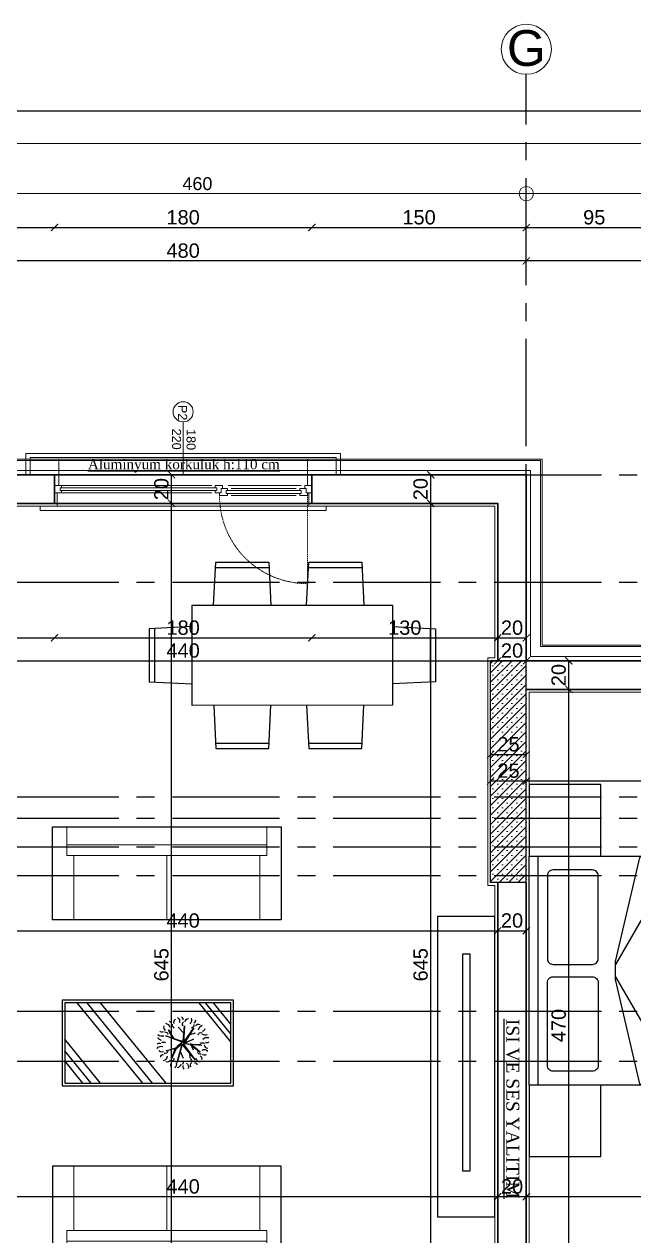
# Model space of a CAD drawing. Header units: millimetres. Extents: x 2778 to 13672, y 1832 to 5175.
# Drawn here: x 9765 to 10191, y 4288 to 5135 of the extents above; entities that cross this region are included whole.
import ezdxf

# ---------------------------------------------------------------- set-up
doc = ezdxf.new("R2010")
doc.units = ezdxf.units.MM
for name, pattern in [('CENTER2', [112.5, 75, -12.5, 12.5, -12.5]), ('DASHDOT2', [12.7, 6.35, -3.175, 0, -3.175]), ('DOTX2', [0.5, 0, -0.5])]:
    doc.linetypes.add(name, pattern=pattern)
for name, color, linetype in [('697D_L00F00_21.65 KOTU_1+1 B$0$4+1$0$7-DCR-FRN', 8, 'Continuous'), ('697D_L00F00_21.65 KOTU_1+1 B$0$4+1$0$A-FURN', 8, 'Continuous'), ('7-DCR-FRN', 8, 'Continuous'), ('İÇÖLÇÜ', 7, 'Continuous'), ('Panel', 7, 'Continuous'), ('Standart', 7, 'Continuous'), ('Yazi', 7, 'Continuous'), ('Ölçülendirme', 7, 'Continuous')]:
    doc.layers.add(name, color=color, linetype=linetype)
for name, color, linetype, lineweight in [('aks', 251, 'DASHDOT2', 35), ('duvar', 232, 'Continuous', 30), ('görünüş', 201, 'Continuous', 18), ('ince', 37, 'Continuous', 0), ('iz', 1, 'DOTX2', 20), ('pencere', 4, 'Continuous', 18), ('sıva dış', 30, 'Continuous', 9), ('sıva iç', 21, 'Continuous', 0), ('yalıtım', 107, 'Continuous', 0), ('yazı', 11, 'Continuous', 20), ('ÖLÇÜ İÇ', 7, 'Continuous', 9)]:
    doc.layers.add(name, color=color, linetype=linetype, lineweight=lineweight)
doc.styles.add('arial_1_18', font='arial.ttf', dxfattribs={"height": 0.2})
doc.styles.get("Standard").update_dxf_attribs({"font": 'arial.ttf'})
doc.styles.add('Times roman', font='times.ttf')
doc.dimstyles.new('zulay iç ölçü', dxfattribs={"dimtxt": 10, "dimasz": 5, "dimexe": 0.18, "dimexo": 0, "dimgap": 2, "dimtad": 3, "dimdec": 0, "dimzin": 0, "dimdsep": 46, "dimtxsty": 'Standard', "dimblk": 'ARCHTICK', "dimcen": 0.09, "dimse1": 1, "dimse2": 1, "dimadec": 0, "dimazin": 0, "dimtfac": 1, "dimtdec": 0, "dimtix": 1, "dimtofl": 0, "dimtmove": 0, "dimatfit": 3, "dimldrblk": 'ARCHTICK', "dimfxl": 1, "dimtolj": 1, "dimtzin": 0, "dimarcsym": 0})

# ---------------------------------------------------------------- blocks, each defined once
blk = doc.blocks.new('IDE242Entity431')
at = {"layer": 'Panel', "linetype": 'Continuous', "lineweight": 5}
h = blk.add_hatch(dxfattribs=at)
h.set_pattern_fill('SACNCR', color=163, scale=50, style=0)
h.set_pattern_definition([(45, (0, 0), (-3.314563, 3.314563), []), (45, (3.3146, 0), (-3.314563, 3.314563), [0, -4.6875])])
h.paths.add_polyline_path([(1435, 2045), (1435, 2200), (1460, 2200), (1460, 2045)])
blk = doc.blocks.new('IDE242Entity432')
at = {"layer": 'Panel', "color": 164, "linetype": 'Continuous', "lineweight": -3}
blk.add_lwpolyline([(1460, 2045), (1435, 2045)], dxfattribs=at)
blk = doc.blocks.new('IDE242Entity433')
at = {"layer": 'Panel', "color": 164, "linetype": 'Continuous', "lineweight": -3}
blk.add_lwpolyline([(1460, 2045), (1460, 2200)], dxfattribs=at)
blk = doc.blocks.new('IDE242Entity434')
at = {"layer": 'Panel', "color": 164, "linetype": 'Continuous', "lineweight": -3}
blk.add_lwpolyline([(1460, 2200), (1435, 2200)], dxfattribs=at)
blk = doc.blocks.new('IDE242Entity435')
at = {"layer": 'Panel', "color": 164, "linetype": 'Continuous', "lineweight": -3}
blk.add_lwpolyline([(1435, 2045), (1435, 2200)], dxfattribs=at)
blk = doc.blocks.new('IDE242Entity1386')
at = {"layer": 'Ölçülendirme', "color": 1, "linetype": 'Continuous', "lineweight": 5}
for points in [[(-8, 2693), (3268, 2693)], [(-8, 2658), (3268, 2658)]]:
    blk.add_lwpolyline(points, dxfattribs=at)
blk.add_circle((1460, 2658), 5, dxfattribs=at)
at = {"layer": 'Ölçülendirme', "color": 1, "linetype": 'Continuous', "lineweight": 5, "style": 'arial_1_18'}
blk.add_text('460', height=9, dxfattribs=at).set_placement((1219.51, 2660.5))
blk = doc.blocks.new('_ArchTick')
at = {"color": 0, "linetype": 'ByBlock', "const_width": 0.15}
blk.add_lwpolyline([(-0.5, -0.5), (0.5, 0.5)], dxfattribs=at)
blk = doc.blocks.new('*D2696')
at = {"layer": 'Defpoints', "color": 0, "transparency": 16777216}
for p in [(8656.17, 5074.42), (8656.17, 5074.42), (13386.17, 5074.42)]:
    blk.add_point(p, dxfattribs=at)
at = {"layer": 'ÖLÇÜ İÇ', "color": 0, "lineweight": -2, "transparency": 16777216}
blk.add_line((13386.17, 5074.42), (8656.17, 5074.42), dxfattribs=at)
at = {"layer": 'ÖLÇÜ İÇ', "color": 0, "lineweight": -2, "transparency": 16777216, "xscale": 5, "yscale": 5, "zscale": 5, "rotation": 180}
blk.add_blockref('_ArchTick', (8656.17, 5074.42), dxfattribs=at)
at = {"layer": 'ÖLÇÜ İÇ', "color": 0, "lineweight": -2, "transparency": 16777216, "xscale": 5, "yscale": 5, "zscale": 5}
blk.add_blockref('_ArchTick', (13386.17, 5074.42), dxfattribs=at)
at = {"layer": 'ÖLÇÜ İÇ', "color": 0, "transparency": 16777216, "insert": (11021.17, 5081.52), "char_height": 10, "attachment_point": 5}
blk.add_mtext('\\A1;4730', dxfattribs=at)
blk = doc.blocks.new('WWE')
at = {"layer": 'duvar'}
for p, q in [((1010460.07, -375776.08), (1010460.07, -375756.08)), ((1010640.07, -375776.08), (1010640.07, -375756.08))]:
    blk.add_line(p, q, dxfattribs=at)
at = {"layer": 'görünüş'}
for p, q in [((1010450.07, -375754.08), (1010450.07, -375751.08)), ((1010450.07, -375751.08), (1010650.07, -375751.08)), ((1010650.07, -375754.08), (1010650.07, -375751.08))]:
    blk.add_line(p, q, dxfattribs=at)
at = {"layer": 'ince'}
for p, q in [((1010518.57, -375768.58), (1010467.57, -375768.58)), ((1010519.07, -375763.08), (1010468.57, -375763.08)), ((1010519.07, -375765.08), (1010468.57, -375765.08)), ((1010471.07, -375761.58), (1010516.57, -375761.58)), ((1010471.07, -375766.58), (1010516.57, -375766.58)), ((1010635.07, -375765.08), (1010527.57, -375765.08)), ((1010635.07, -375767.08), (1010527.57, -375767.08)), ((1010635.07, -375763.58), (1010530.07, -375763.58)), ((1010530.07, -375768.58), (1010635.07, -375768.58))]:
    blk.add_line(p, q, dxfattribs=at)
at = {"layer": 'iz', "ltscale": 0.1}
for p, q in [((1010463.09, -375761.55), (1010463.09, -375700.05)), ((1010640.07, -375756.08), (1010460.07, -375756.08)), ((1010460.07, -375776.08), (1010640.07, -375776.08))]:
    blk.add_line(p, q, dxfattribs=at)
blk.add_arc((1010463.44, -375761.18), 61.13, 359.63152, 90.32293, dxfattribs=at)
at = {"layer": 'pencere'}
for p, q in [((1010464.07, -375763.58), (1010460.07, -375763.58)), ((1010460.07, -375768.58), (1010465.07, -375768.58)), ((1010468.57, -375761.58), (1010463.07, -375761.58)), ((1010463.07, -375761.58), (1010463.07, -375763.58)), ((1010463.07, -375763.58), (1010464.07, -375763.58)), ((1010464.07, -375766.58), (1010464.07, -375763.58)), ((1010464.07, -375763.58), (1010464.07, -375766.58)), ((1010465.07, -375766.58), (1010464.07, -375766.58)), ((1010464.07, -375766.58), (1010468.57, -375766.58)), ((1010465.07, -375768.58), (1010465.07, -375766.58)), ((1010467.57, -375765.08), (1010467.57, -375763.08)), ((1010467.57, -375763.08), (1010468.57, -375763.08)), ((1010468.57, -375765.08), (1010467.57, -375765.08)), ((1010468.57, -375763.08), (1010468.57, -375761.58)), ((1010468.57, -375766.58), (1010468.57, -375765.08)), ((1010519.07, -375763.08), (1010519.07, -375761.58)), ((1010519.07, -375761.58), (1010524.57, -375761.58)), ((1010520.07, -375763.08), (1010519.07, -375763.08)), ((1010519.07, -375766.58), (1010519.07, -375765.08)), ((1010519.07, -375765.08), (1010520.07, -375765.08)), ((1010523.57, -375766.58), (1010519.07, -375766.58)), ((1010520.07, -375765.08), (1010520.07, -375763.08)), ((1010522.57, -375768.58), (1010522.57, -375766.58)), ((1010522.57, -375766.58), (1010523.57, -375766.58)), ((1010527.57, -375768.58), (1010522.57, -375768.58)), ((1010523.57, -375766.58), (1010523.57, -375763.58)), ((1010523.57, -375763.58), (1010527.57, -375763.58)), ((1010524.57, -375763.58), (1010523.57, -375763.58)), ((1010523.57, -375763.58), (1010523.57, -375766.58)), ((1010524.57, -375761.58), (1010524.57, -375763.58)), ((1010527.57, -375765.08), (1010526.57, -375765.08)), ((1010526.57, -375765.08), (1010526.57, -375767.08)), ((1010526.57, -375767.08), (1010527.57, -375767.08)), ((1010527.57, -375763.58), (1010527.57, -375765.08)), ((1010527.57, -375767.08), (1010527.57, -375768.58)), ((1010635.07, -375765.08), (1010635.07, -375763.58)), ((1010635.07, -375763.58), (1010635.07, -375763.58)), ((1010635.07, -375763.58), (1010640.07, -375763.58)), ((1010636.07, -375765.08), (1010635.07, -375765.08)), ((1010635.07, -375768.58), (1010635.07, -375767.08)), ((1010635.07, -375767.08), (1010636.07, -375767.08)), ((1010640.07, -375768.58), (1010635.07, -375768.58)), ((1010635.07, -375768.58), (1010635.07, -375768.58)), ((1010636.07, -375767.08), (1010636.07, -375765.08))]:
    blk.add_line(p, q, dxfattribs=at)
at = {"layer": 'sıva dış'}
for p, q in [((1010463.07, -375787.08), (1010463.07, -375768.58)), ((1010637.07, -375787.08), (1010637.07, -375768.58))]:
    blk.add_line(p, q, dxfattribs=at)
at = {"layer": 'sıva iç'}
for p, q in [((1010462.07, -375763.58), (1010462.07, -375754.08)), ((1010638.07, -375763.58), (1010638.07, -375754.08))]:
    blk.add_line(p, q, dxfattribs=at)
at = {"layer": 'sıva iç', "color": 1}
for p, q in [((1010440.07, -375791.08), (1010440.07, -375776.08)), ((1010443.07, -375788.08), (1010443.07, -375776.08)), ((1010450.07, -375776.08), (1010450.07, -375776.08)), ((1010657.07, -375776.08), (1010657.07, -375788.08)), ((1010660.07, -375776.08), (1010660.07, -375791.08)), ((1010462.68, -375791.08), (1010440.07, -375791.08)), ((1010462.68, -375788.08), (1010443.07, -375788.08)), ((1010657.07, -375788.08), (1010462.68, -375788.08)), ((1010660.07, -375791.08), (1010462.68, -375791.08))]:
    blk.add_line(p, q, dxfattribs=at)
at = {"layer": 'yazı'}
blk.add_line((1010550.07, -375813.13), (1010550.07, -375776.08), dxfattribs=at)
blk.add_circle((1010550.07, -375820.13), 7, dxfattribs=at)
at = {"layer": 'yazı', "style": 'Times roman'}
blk.add_text('%%UAlüminyum korkuluk h:110 cm', height=6.9967, rotation=180, dxfattribs=at).set_placement((1010616.65, -375779.95))
at = {"layer": 'yazı'}
for s, p in [('180', (1010547.68, -375808.07)), ('220', (1010557.83, -375808.39)), ('P2', (1010553.61, -375824.95))]:
    blk.add_text(s, height=6.328, rotation=90, dxfattribs=at).set_placement(p)
blk = doc.blocks.new('*U37')
at = {"layer": '697D_L00F00_21.65 KOTU_1+1 B$0$4+1$0$7-DCR-FRN', "linetype": 'Continuous'}
for p, q in [((-0.8147, 0.614), (-1.1853, 0.614)), ((-0.1647, 0.614), (-0.5353, 0.614)), ((-0.8147, -0.614), (-1.1853, -0.614)), ((-0.1647, -0.614), (-0.5353, -0.614))]:
    blk.add_line(p, q, dxfattribs=at)
for points in [[(-0.8, 0.35), (-0.8147, 0.6507), (-1.1853, 0.6507), (-1.2, 0.35)], [(-0.15, 0.35), (-0.1647, 0.6507), (-0.5353, 0.6507), (-0.55, 0.35)], [(-0.8, -0.35), (-0.8147, -0.6507), (-1.1853, -0.6507), (-1.2, -0.35)], [(-0.15, -0.35), (-0.1647, -0.6507), (-0.5353, -0.6507), (-0.55, -0.35)]]:
    blk.add_lwpolyline(points, dxfattribs=at)
blk.add_lwpolyline([(-1.4, -0.35), (0, -0.35), (0, 0.35), (-1.4, 0.35)], close=True, dxfattribs=at)
at = {"layer": '697D_L00F00_21.65 KOTU_1+1 B$0$4+1$0$A-FURN', "linetype": 'Continuous'}
for p, q in [((-1.664, 0.1853), (-1.664, -0.1853)), ((0.264, 0.1853), (0.264, -0.1853))]:
    blk.add_line(p, q, dxfattribs=at)
for points in [[(-1.4, 0.2), (-1.7007, 0.1853), (-1.7007, -0.1853), (-1.4, -0.2)], [(0, 0.2), (0.3007, 0.1853), (0.3007, -0.1853), (0, -0.2)]]:
    blk.add_lwpolyline(points, dxfattribs=at)
blk = doc.blocks.new('*U35')
at = {"layer": '7-DCR-FRN'}
for p, q in [((-13.15, 58), (-28, 45.86)), ((-0.88, 58), (-28, 35.83)), ((-6.49, 58), (-28, 40.42)), ((28, 58), (-28, 58)), ((-28, 58), (-28, -58)), ((28, -58), (28, 58)), ((0.26, 25.6), (1.41, 37.17)), ((6.31, 36.53), (0.64, 29.93)), ((1.67, 37.69), (0.65, 24.69)), ((1.41, 37.17), (1.16, 29.54)), ((1.16, 29.54), (6.31, 36.53)), ((-1.17, 24.69), (-12.05, 25.72)), ((-12.05, 25.72), (0, 24.95)), ((0, 24.95), (-10.54, 32.22)), ((-10.54, 32.22), (-0.13, 25.6)), ((-5.99, 29.58), (-7.12, 33.35)), ((-0.13, 25.6), (-2.57, 31.88)), ((-2.57, 31.88), (0.26, 25.6)), ((0.64, 29.93), (4.84, 31.63)), ((0.65, 24.69), (11.81, 33.07)), ((11.81, 33.07), (0.78, 24.08)), ((6.96, 29.2), (10.52, 29.43)), ((-6.77, 25.25), (-11.09, 21.12)), ((-9.22, 14.41), (-2.81, 18.14)), ((-3.46, 17.28), (-9.22, 14.41)), ((-4.89, 12.51), (-0.78, 24.56)), ((-0.65, 23.95), (-4.89, 12.51)), ((-0.78, 24.56), (-3.46, 17.28)), ((-2.81, 18.14), (-1.17, 24.69)), ((2.56, 20.36), (-0.65, 23.95)), ((3.38, 19.62), (0.39, 23.95)), ((0.39, 23.95), (2.56, 20.36)), ((13.61, 20.5), (0.65, 24.08)), ((0.65, 24.08), (4.25, 19.5)), ((0.78, 24.08), (13.61, 20.5)), ((5.38, 12.78), (3.38, 19.62)), ((11.05, 16.64), (3.99, 19.24)), ((3.99, 19.24), (5.38, 12.78)), ((4.25, 19.5), (11.05, 16.64)), ((5.63, 22.62), (10.52, 24.7)), ((28, 12.76), (-28, -33.02)), ((28, 3.34), (-28, -42.44)), ((28, -3.59), (-28, -49.37)), ((28, -33.01), (-2.56, -58)), ((28, -39.69), (5.6, -58)), ((28, -45.34), (12.52, -58)), ((-28, -58), (28, -58))]:
    blk.add_line(p, q, dxfattribs=at)
blk.add_lwpolyline([(-30, 60), (-30, -60), (30, -60), (30, 60)], close=True, dxfattribs=at)
blk.add_lwpolyline([(-30, 60), (-30, -60), (30, -60), (30, 60)], close=True, dxfattribs=at)
at = {"layer": '7-DCR-FRN', "extrusion": (0, 0, -1)}
for centre, major_axis, start_param, end_param in [((0.32, 41.56), (2.97, 2.97), 3.119665, 4.17552), ((-1.97, 41.19), (1.37, 1.37), -0.168576, 1.180577), ((-10.78, 35.44), (-1.67, 1.67), 4.494462, 5.97098), ((-8.38, 39.81), (3.08, 3.08), 2.534785, 3.58455), ((-10.42, 37.44), (1.76, 1.76), -0.540488, 0.582887), ((-5.15, 37.17), (1.5, 1.5), 2.597457, 4.255739), ((-9.63, 40.39), (2.99, 2.99), 0.495607, 1.356514), ((2.26, 37.93), (-1.73, 1.73), 4.894894, 6.209265), ((0.94, 42.5), (2.13, 2.13), 0.99899, 2.174975), ((7.63, 39.52), (-2.18, 2.18), 4.963816, 6.399957), ((5.86, 36.89), (1.46, 1.46), 0.588849, 2.139269), ((6.98, 39.87), (-1.18, 1.18), 1.775821, 3.472355), ((10.9, 35.62), (-1.52, 1.52), 5.94085, 7.533141), ((10.51, 36.89), (-2.14, 2.14), 2.412933, 3.806953), ((15.17, 33.03), (0.963, 0.963), 3.637708, 5.574611), ((-16, 27.21), (-2.4, 2.4), 0.343258, 1.666965), ((-14.78, 28.65), (1.72, 1.72), 2.359421, 3.812742), ((-15.38, 31.6), (-1.17, 1.17), 0.260288, 1.930326), ((-12.71, 29.84), (-1.73, 1.73), 0.71489, 2.029848), ((11.13, 32.71), (-1.65, 1.65), 2.748968, 4.071251), ((15.94, 32.92), (2.21, 2.21), 2.001057, 3.151731), ((16.74, 25.48), (2.09, 2.09), 4.465952, 5.85576), ((16.53, 27.04), (1.65, 1.65), 1.556652, 2.67951), ((-16.74, 22.85), (1.17, 1.17), 4.417954, 5.883919), ((-15.15, 19.26), (2.13, 2.13), 4.435356, 5.7884), ((-14.51, 21.04), (1.97, 1.97), 2.029873, 3.258277), ((-13.29, 26.69), (1.7, 1.7), 1.811769, 3.074319), ((-12.55, 19.63), (-1.68, 1.68), 2.857787, 4.168751), ((10.84, 15.96), (1.63, 1.63), -0.835936, 0.386912), ((13.49, 22.17), (-1.83, 1.83), 0.269504, 1.469985), ((15.1, 17.31), (-1.9, 1.9), 0.1729, 1.85548), ((14.15, 19.74), (2.41, 2.41), -0.596761, 0.530229), ((-13.63, 14.85), (1.1, 1.1), 3.912813, 5.455212), ((-10.22, 11.93), (-2.53, 2.53), 5.610896, 6.838603), ((-11.12, 14.28), (-2.11, 2.11), 3.030383, 4.209272), ((-9.53, 9.98), (1.4, 1.4), 0.378865, 1.679355), ((-5.56, 12), (-1.53, 1.53), 5.385771, 6.799513), ((-9.2, 9.93), (-3.22, 3.22), 2.096822, 3.023848), ((-4.24, 9.84), (-1.84, 1.84), 2.447851, 3.758583), ((1.67, 10.9), (1.64, 1.64), 3.381045, 4.65182), ((2.08, 7.93), (1.36, 1.36), 3.048732, 4.380826), ((5.54, 9.37), (2.37, 2.37), 2.915554, 4.30502), ((3.55, 9.86), (-1.98, 1.98), 1.99053, 3.233966), ((4.4, 11.7), (2.09, 2.09), -0.212594, 0.90159), ((9.55, 10.6), (-1.07, 1.07), 3.690915, 5.731825), ((9.15, 10.24), (-2.32, 2.32), 0.812708, 2.215848), ((11.02, 13.49), (-1.7, 1.7), 1.193932, 2.764391), ((15.62, 18.16), (-1.52, 1.52), 3.608489, 4.799895)]:
    blk.add_ellipse(centre, major_axis=major_axis, ratio=1, start_param=start_param, end_param=end_param, dxfattribs=at)
blk = doc.blocks.new('*U27')
at = {"layer": '7-DCR-FRN'}
blk.add_lwpolyline([(0, 10), (160, 10), (160, 75), (0, 75)], close=True, dxfattribs=at)
at = {"layer": '7-DCR-FRN', "lineweight": 9, "flags": 128}
blk.add_lwpolyline([(0, 10), (160, 10), (160, 75), (0, 75)], close=True, dxfattribs=at)
blk.add_lwpolyline([(0, 10), (160, 10), (160, 75), (0, 75)], close=True, dxfattribs=at)
for points in [[(10, 55), (10, 75)], [(150, 75), (150, 75), (150, 55), (150, 55)], [(150, 62.5), (10, 62.5)], [(150, 55), (10, 55)], [(15, 55), (15, 10)], [(80, 10), (80, 55)], [(145, 55), (145, 10)]]:
    blk.add_lwpolyline(points, dxfattribs=at)
blk = doc.blocks.new('*U29')
at = {"layer": '7-DCR-FRN'}
blk.add_lwpolyline([(0, 0), (210, 0), (210, 40), (0, 40)], close=True, dxfattribs=at)
blk.add_lwpolyline([(32, 22.5), (184, 22.5), (184, 17.5), (32, 17.5), (32, 22.5)], dxfattribs=at)
blk = doc.blocks.new('*D2882')
at = {"layer": 'Defpoints', "color": 0, "transparency": 16777216}
for p in [(9786.17, 4800.23), (9656.17, 4706.22), (9786.17, 4706.22)]:
    blk.add_point(p, dxfattribs=at)
at = {"layer": 'ÖLÇÜ İÇ', "color": 0, "lineweight": -2, "transparency": 16777216}
blk.add_line((9656.17, 4706.22), (9786.17, 4706.22), dxfattribs=at)
at = {"layer": 'ÖLÇÜ İÇ', "color": 0, "lineweight": -2, "transparency": 16777216, "xscale": 5, "yscale": 5, "zscale": 5, "rotation": 180}
blk.add_blockref('_ArchTick', (9656.17, 4706.22), dxfattribs=at)
at = {"layer": 'ÖLÇÜ İÇ', "color": 0, "lineweight": -2, "transparency": 16777216, "xscale": 5, "yscale": 5, "zscale": 5}
blk.add_blockref('_ArchTick', (9786.17, 4706.22), dxfattribs=at)
at = {"layer": 'ÖLÇÜ İÇ', "color": 0, "transparency": 16777216, "insert": (9721.17, 4713.33), "char_height": 10, "attachment_point": 5}
blk.add_mtext('\\A1;130', dxfattribs=at)
blk = doc.blocks.new('*D2883')
at = {"layer": 'Defpoints', "color": 0, "transparency": 16777216}
for p in [(9786.17, 4800.23), (9966.17, 4800.23), (9966.17, 4706.22)]:
    blk.add_point(p, dxfattribs=at)
at = {"layer": 'ÖLÇÜ İÇ', "color": 0, "lineweight": -2, "transparency": 16777216}
blk.add_line((9786.17, 4706.22), (9966.17, 4706.22), dxfattribs=at)
at = {"layer": 'ÖLÇÜ İÇ', "color": 0, "lineweight": -2, "transparency": 16777216, "xscale": 5, "yscale": 5, "zscale": 5, "rotation": 180}
blk.add_blockref('_ArchTick', (9786.17, 4706.22), dxfattribs=at)
at = {"layer": 'ÖLÇÜ İÇ', "color": 0, "lineweight": -2, "transparency": 16777216, "xscale": 5, "yscale": 5, "zscale": 5}
blk.add_blockref('_ArchTick', (9966.17, 4706.22), dxfattribs=at)
at = {"layer": 'ÖLÇÜ İÇ', "color": 0, "transparency": 16777216, "insert": (9876.17, 4713.33), "char_height": 10, "attachment_point": 5}
blk.add_mtext('\\A1;180', dxfattribs=at)
blk = doc.blocks.new('*D2884')
at = {"layer": 'Defpoints', "color": 0, "transparency": 16777216}
for p in [(9966.17, 4800.23), (10096.17, 4706.22), (10096.17, 4706.22)]:
    blk.add_point(p, dxfattribs=at)
at = {"layer": 'ÖLÇÜ İÇ', "color": 0, "lineweight": -2, "transparency": 16777216}
blk.add_line((9966.17, 4706.22), (10096.17, 4706.22), dxfattribs=at)
at = {"layer": 'ÖLÇÜ İÇ', "color": 0, "lineweight": -2, "transparency": 16777216, "xscale": 5, "yscale": 5, "zscale": 5, "rotation": 180}
blk.add_blockref('_ArchTick', (9966.17, 4706.22), dxfattribs=at)
at = {"layer": 'ÖLÇÜ İÇ', "color": 0, "lineweight": -2, "transparency": 16777216, "xscale": 5, "yscale": 5, "zscale": 5}
blk.add_blockref('_ArchTick', (10096.17, 4706.22), dxfattribs=at)
at = {"layer": 'ÖLÇÜ İÇ', "color": 0, "transparency": 16777216, "insert": (10031.17, 4713.33), "char_height": 10, "attachment_point": 5}
blk.add_mtext('\\A1;130', dxfattribs=at)
blk = doc.blocks.new('*D2885')
at = {"layer": 'Defpoints', "color": 0, "transparency": 16777216}
for p in [(10096.17, 4706.22), (10116.17, 4706.22), (10116.17, 4706.22)]:
    blk.add_point(p, dxfattribs=at)
at = {"layer": 'ÖLÇÜ İÇ', "color": 0, "lineweight": -2, "transparency": 16777216}
blk.add_line((10096.17, 4706.22), (10116.17, 4706.22), dxfattribs=at)
at = {"layer": 'ÖLÇÜ İÇ', "color": 0, "lineweight": -2, "transparency": 16777216, "xscale": 5, "yscale": 5, "zscale": 5, "rotation": 180}
blk.add_blockref('_ArchTick', (10096.17, 4706.22), dxfattribs=at)
at = {"layer": 'ÖLÇÜ İÇ', "color": 0, "lineweight": -2, "transparency": 16777216, "xscale": 5, "yscale": 5, "zscale": 5}
blk.add_blockref('_ArchTick', (10116.17, 4706.22), dxfattribs=at)
at = {"layer": 'ÖLÇÜ İÇ', "color": 0, "transparency": 16777216, "insert": (10106.17, 4713.33), "char_height": 10, "attachment_point": 5}
blk.add_mtext('\\A1;20', dxfattribs=at)
blk = doc.blocks.new('*D2891')
at = {"layer": 'Defpoints', "color": 0, "transparency": 16777216}
for p in [(9656.17, 4690.23), (10096.17, 4690.23), (10096.17, 4690.23)]:
    blk.add_point(p, dxfattribs=at)
at = {"layer": 'ÖLÇÜ İÇ', "color": 0, "lineweight": -2, "transparency": 16777216}
blk.add_line((9656.17, 4690.23), (10096.17, 4690.23), dxfattribs=at)
at = {"layer": 'ÖLÇÜ İÇ', "color": 0, "lineweight": -2, "transparency": 16777216, "xscale": 5, "yscale": 5, "zscale": 5, "rotation": 180}
blk.add_blockref('_ArchTick', (9656.17, 4690.23), dxfattribs=at)
at = {"layer": 'ÖLÇÜ İÇ', "color": 0, "lineweight": -2, "transparency": 16777216, "xscale": 5, "yscale": 5, "zscale": 5}
blk.add_blockref('_ArchTick', (10096.17, 4690.23), dxfattribs=at)
at = {"layer": 'ÖLÇÜ İÇ', "color": 0, "transparency": 16777216, "insert": (9876.17, 4697.34), "char_height": 10, "attachment_point": 5}
blk.add_mtext('\\A1;440', dxfattribs=at)
blk = doc.blocks.new('*D2892')
at = {"layer": 'Defpoints', "color": 0, "transparency": 16777216}
for p in [(10096.17, 4690.23), (10116.17, 4690.23), (10116.17, 4690.23)]:
    blk.add_point(p, dxfattribs=at)
at = {"layer": 'ÖLÇÜ İÇ', "color": 0, "lineweight": -2, "transparency": 16777216}
blk.add_line((10096.17, 4690.23), (10116.17, 4690.23), dxfattribs=at)
at = {"layer": 'ÖLÇÜ İÇ', "color": 0, "lineweight": -2, "transparency": 16777216, "xscale": 5, "yscale": 5, "zscale": 5, "rotation": 180}
blk.add_blockref('_ArchTick', (10096.17, 4690.23), dxfattribs=at)
at = {"layer": 'ÖLÇÜ İÇ', "color": 0, "lineweight": -2, "transparency": 16777216, "xscale": 5, "yscale": 5, "zscale": 5}
blk.add_blockref('_ArchTick', (10116.17, 4690.23), dxfattribs=at)
at = {"layer": 'ÖLÇÜ İÇ', "color": 0, "transparency": 16777216, "insert": (10106.17, 4697.34), "char_height": 10, "attachment_point": 5}
blk.add_mtext('\\A1;20', dxfattribs=at)
blk = doc.blocks.new('*D2896')
at = {"layer": 'Defpoints', "color": 0, "transparency": 16777216}
for p in [(10049.37, 4800.23), (10049.37, 4800.23), (10049.37, 4155.23)]:
    blk.add_point(p, dxfattribs=at)
at = {"layer": 'ÖLÇÜ İÇ', "color": 0, "lineweight": -2, "transparency": 16777216}
blk.add_line((10049.37, 4155.23), (10049.37, 4800.23), dxfattribs=at)
at = {"layer": 'ÖLÇÜ İÇ', "color": 0, "lineweight": -2, "transparency": 16777216, "xscale": 5, "yscale": 5, "zscale": 5}
for p, rotation in [((10049.37, 4800.23), 90), ((10049.37, 4155.23), 270)]:
    blk.add_blockref('_ArchTick', p, dxfattribs=dict(at, rotation=rotation))
at = {"layer": 'ÖLÇÜ İÇ', "color": 0, "transparency": 16777216, "insert": (10042.26, 4477.73), "char_height": 10, "attachment_point": 5, "rotation": 90}
blk.add_mtext('\\A1;645', dxfattribs=at)
blk = doc.blocks.new('*D2897')
at = {"layer": 'Defpoints', "color": 0, "transparency": 16777216}
for p in [(10049.37, 4820.23), (10049.37, 4820.23), (10049.37, 4800.23)]:
    blk.add_point(p, dxfattribs=at)
at = {"layer": 'ÖLÇÜ İÇ', "color": 0, "lineweight": -2, "transparency": 16777216}
blk.add_line((10049.37, 4800.23), (10049.37, 4820.23), dxfattribs=at)
at = {"layer": 'ÖLÇÜ İÇ', "color": 0, "lineweight": -2, "transparency": 16777216, "xscale": 5, "yscale": 5, "zscale": 5}
for p, rotation in [((10049.37, 4820.23), 90), ((10049.37, 4800.23), 270)]:
    blk.add_blockref('_ArchTick', p, dxfattribs=dict(at, rotation=rotation))
at = {"layer": 'ÖLÇÜ İÇ', "color": 0, "transparency": 16777216, "insert": (10042.26, 4810.23), "char_height": 10, "attachment_point": 5, "rotation": 90}
blk.add_mtext('\\A1;20', dxfattribs=at)
blk = doc.blocks.new('*D2906')
at = {"layer": 'Defpoints', "color": 0, "transparency": 16777216}
for p in [(9868.11, 4800.23), (9868.11, 4800.23), (9868.11, 4155.23)]:
    blk.add_point(p, dxfattribs=at)
at = {"layer": 'ÖLÇÜ İÇ', "color": 0, "lineweight": -2, "transparency": 16777216}
blk.add_line((9868.11, 4155.23), (9868.11, 4800.23), dxfattribs=at)
at = {"layer": 'ÖLÇÜ İÇ', "color": 0, "lineweight": -2, "transparency": 16777216, "xscale": 5, "yscale": 5, "zscale": 5}
for p, rotation in [((9868.11, 4800.23), 90), ((9868.11, 4155.23), 270)]:
    blk.add_blockref('_ArchTick', p, dxfattribs=dict(at, rotation=rotation))
at = {"layer": 'ÖLÇÜ İÇ', "color": 0, "transparency": 16777216, "insert": (9861, 4477.73), "char_height": 10, "attachment_point": 5, "rotation": 90}
blk.add_mtext('\\A1;645', dxfattribs=at)
blk = doc.blocks.new('*D2907')
at = {"layer": 'Defpoints', "color": 0, "transparency": 16777216}
for p in [(9868.11, 4820.23), (9868.11, 4820.23), (9868.11, 4800.23)]:
    blk.add_point(p, dxfattribs=at)
at = {"layer": 'ÖLÇÜ İÇ', "color": 0, "lineweight": -2, "transparency": 16777216}
blk.add_line((9868.11, 4800.23), (9868.11, 4820.23), dxfattribs=at)
at = {"layer": 'ÖLÇÜ İÇ', "color": 0, "lineweight": -2, "transparency": 16777216, "xscale": 5, "yscale": 5, "zscale": 5}
for p, rotation in [((9868.11, 4820.23), 90), ((9868.11, 4800.23), 270)]:
    blk.add_blockref('_ArchTick', p, dxfattribs=dict(at, rotation=rotation))
at = {"layer": 'ÖLÇÜ İÇ', "color": 0, "transparency": 16777216, "insert": (9861, 4810.23), "char_height": 10, "attachment_point": 5, "rotation": 90}
blk.add_mtext('\\A1;20', dxfattribs=at)
blk = doc.blocks.new('*D3001')
at = {"layer": 'Defpoints', "color": 0, "transparency": 16777216}
for p in [(9656.17, 4315.62), (10096.17, 4315.62), (10096.17, 4315.62)]:
    blk.add_point(p, dxfattribs=at)
at = {"layer": 'ÖLÇÜ İÇ', "color": 0, "lineweight": -2, "transparency": 16777216}
blk.add_line((9656.17, 4315.62), (10096.17, 4315.62), dxfattribs=at)
at = {"layer": 'ÖLÇÜ İÇ', "color": 0, "lineweight": -2, "transparency": 16777216, "xscale": 5, "yscale": 5, "zscale": 5, "rotation": 180}
blk.add_blockref('_ArchTick', (9656.17, 4315.62), dxfattribs=at)
at = {"layer": 'ÖLÇÜ İÇ', "color": 0, "lineweight": -2, "transparency": 16777216, "xscale": 5, "yscale": 5, "zscale": 5}
blk.add_blockref('_ArchTick', (10096.17, 4315.62), dxfattribs=at)
at = {"layer": 'ÖLÇÜ İÇ', "color": 0, "transparency": 16777216, "insert": (9876.17, 4322.73), "char_height": 10, "attachment_point": 5}
blk.add_mtext('\\A1;440', dxfattribs=at)
blk = doc.blocks.new('*D3002')
at = {"layer": 'Defpoints', "color": 0, "transparency": 16777216}
for p in [(10096.17, 4315.62), (10116.17, 4315.62), (10116.17, 4315.62)]:
    blk.add_point(p, dxfattribs=at)
at = {"layer": 'ÖLÇÜ İÇ', "color": 0, "lineweight": -2, "transparency": 16777216}
blk.add_line((10096.17, 4315.62), (10116.17, 4315.62), dxfattribs=at)
at = {"layer": 'ÖLÇÜ İÇ', "color": 0, "lineweight": -2, "transparency": 16777216, "xscale": 5, "yscale": 5, "zscale": 5, "rotation": 180}
blk.add_blockref('_ArchTick', (10096.17, 4315.62), dxfattribs=at)
at = {"layer": 'ÖLÇÜ İÇ', "color": 0, "lineweight": -2, "transparency": 16777216, "xscale": 5, "yscale": 5, "zscale": 5}
blk.add_blockref('_ArchTick', (10116.17, 4315.62), dxfattribs=at)
at = {"layer": 'ÖLÇÜ İÇ', "color": 0, "transparency": 16777216, "insert": (10106.17, 4322.73), "char_height": 10, "attachment_point": 5}
blk.add_mtext('\\A1;20', dxfattribs=at)
blk = doc.blocks.new('*D3008')
at = {"layer": 'Defpoints', "color": 0, "transparency": 16777216}
for p in [(9656.17, 4501.49), (10096.17, 4501.49), (10096.17, 4501.49)]:
    blk.add_point(p, dxfattribs=at)
at = {"layer": 'ÖLÇÜ İÇ', "color": 0, "lineweight": -2, "transparency": 16777216}
blk.add_line((9656.17, 4501.49), (10096.17, 4501.49), dxfattribs=at)
at = {"layer": 'ÖLÇÜ İÇ', "color": 0, "lineweight": -2, "transparency": 16777216, "xscale": 5, "yscale": 5, "zscale": 5, "rotation": 180}
blk.add_blockref('_ArchTick', (9656.17, 4501.49), dxfattribs=at)
at = {"layer": 'ÖLÇÜ İÇ', "color": 0, "lineweight": -2, "transparency": 16777216, "xscale": 5, "yscale": 5, "zscale": 5}
blk.add_blockref('_ArchTick', (10096.17, 4501.49), dxfattribs=at)
at = {"layer": 'ÖLÇÜ İÇ', "color": 0, "transparency": 16777216, "insert": (9876.17, 4508.6), "char_height": 10, "attachment_point": 5}
blk.add_mtext('\\A1;440', dxfattribs=at)
blk = doc.blocks.new('*D3009')
at = {"layer": 'Defpoints', "color": 0, "transparency": 16777216}
for p in [(10096.17, 4501.49), (10116.17, 4501.49), (10116.17, 4501.49)]:
    blk.add_point(p, dxfattribs=at)
at = {"layer": 'ÖLÇÜ İÇ', "color": 0, "lineweight": -2, "transparency": 16777216}
blk.add_line((10096.17, 4501.49), (10116.17, 4501.49), dxfattribs=at)
at = {"layer": 'ÖLÇÜ İÇ', "color": 0, "lineweight": -2, "transparency": 16777216, "xscale": 5, "yscale": 5, "zscale": 5, "rotation": 180}
blk.add_blockref('_ArchTick', (10096.17, 4501.49), dxfattribs=at)
at = {"layer": 'ÖLÇÜ İÇ', "color": 0, "lineweight": -2, "transparency": 16777216, "xscale": 5, "yscale": 5, "zscale": 5}
blk.add_blockref('_ArchTick', (10116.17, 4501.49), dxfattribs=at)
at = {"layer": 'ÖLÇÜ İÇ', "color": 0, "transparency": 16777216, "insert": (10106.17, 4508.6), "char_height": 10, "attachment_point": 5}
blk.add_mtext('\\A1;20', dxfattribs=at)
blk = doc.blocks.new('*U31')
at = {"layer": '7-DCR-FRN'}
for points in [[(-80, 100), (-130, 100), (-130, 50), (-80, 50)], [(80, 100), (80, 94), (-80, 94), (-80, 100)], [(-80, 100), (80, 100), (80, -100), (-80, -100)], [(-80, 100), (80, 100), (80, -100), (-80, -100)], [(130, 100), (80, 100), (80, 50), (130, 50)], [(-80, -94), (80, -94), (80, -100), (-80, -100)]]:
    blk.add_lwpolyline(points, close=True, dxfattribs=at)
for points in [[(-70.38, 83.3, -0.414214), (-66.38, 87.3), (-8.34, 87.3, -0.414214), (-4.34, 83.3), (-4.34, 55.74, -0.414214), (-8.34, 51.74), (-66.38, 51.74, -0.414214), (-70.38, 55.74)], [(70.38, 83.3, 0.414214), (66.38, 87.3), (8.34, 87.3, 0.414214), (4.34, 83.3), (4.34, 55.74, 0.414214), (8.34, 51.74), (66.38, 51.74, 0.414214), (70.38, 55.74)]]:
    blk.add_lwpolyline(points, format="xyb", close=True, dxfattribs=at)
blk.add_lwpolyline([(-4.31, 39.62), (-65, 4.38), (-80, 22.38), (-6.26, 39.62), (6.26, 39.62), (80, 22.38), (65, 4.38), (4.31, 39.62)], dxfattribs=at)
blk = doc.blocks.new('*D3485')
at = {"layer": 'Defpoints', "color": 0, "transparency": 16777216}
for p in [(10116.17, 4624.67), (10091.17, 4617.46), (10116.17, 4617.46)]:
    blk.add_point(p, dxfattribs=at)
at = {"layer": 'ÖLÇÜ İÇ', "color": 0, "lineweight": -2, "transparency": 16777216}
blk.add_line((10091.17, 4624.67), (10116.17, 4624.67), dxfattribs=at)
at = {"layer": 'ÖLÇÜ İÇ', "color": 0, "lineweight": -2, "transparency": 16777216, "xscale": 5, "yscale": 5, "zscale": 5, "rotation": 180}
blk.add_blockref('_ArchTick', (10091.17, 4624.67), dxfattribs=at)
at = {"layer": 'ÖLÇÜ İÇ', "color": 0, "lineweight": -2, "transparency": 16777216, "xscale": 5, "yscale": 5, "zscale": 5}
blk.add_blockref('_ArchTick', (10116.17, 4624.67), dxfattribs=at)
at = {"layer": 'ÖLÇÜ İÇ', "color": 0, "transparency": 16777216, "insert": (10103.67, 4631.78), "char_height": 10, "attachment_point": 5}
blk.add_mtext('\\A1;25', dxfattribs=at)
blk = doc.blocks.new('*D3507')
at = {"layer": 'Defpoints', "color": 0, "transparency": 16777216}
for p in [(10091.17, 4605.04), (10116.17, 4606.22), (10116.17, 4605.04)]:
    blk.add_point(p, dxfattribs=at)
at = {"layer": 'ÖLÇÜ İÇ', "color": 0, "lineweight": -2, "transparency": 16777216}
blk.add_line((10091.17, 4606.22), (10116.17, 4606.22), dxfattribs=at)
at = {"layer": 'ÖLÇÜ İÇ', "color": 0, "lineweight": -2, "transparency": 16777216, "xscale": 5, "yscale": 5, "zscale": 5, "rotation": 180}
blk.add_blockref('_ArchTick', (10091.17, 4606.22), dxfattribs=at)
at = {"layer": 'ÖLÇÜ İÇ', "color": 0, "lineweight": -2, "transparency": 16777216, "xscale": 5, "yscale": 5, "zscale": 5}
blk.add_blockref('_ArchTick', (10116.17, 4606.22), dxfattribs=at)
at = {"layer": 'ÖLÇÜ İÇ', "color": 0, "transparency": 16777216, "insert": (10103.67, 4613.33), "char_height": 10, "attachment_point": 5}
blk.add_mtext('\\A1;25', dxfattribs=at)
blk = doc.blocks.new('*D3508')
at = {"layer": 'Defpoints', "color": 0, "transparency": 16777216}
for p in [(10116.17, 4605.04), (10456.17, 4606.22), (10456.17, 4606.22)]:
    blk.add_point(p, dxfattribs=at)
at = {"layer": 'ÖLÇÜ İÇ', "color": 0, "lineweight": -2, "transparency": 16777216}
blk.add_line((10116.17, 4606.22), (10456.17, 4606.22), dxfattribs=at)
at = {"layer": 'ÖLÇÜ İÇ', "color": 0, "lineweight": -2, "transparency": 16777216, "xscale": 5, "yscale": 5, "zscale": 5, "rotation": 180}
blk.add_blockref('_ArchTick', (10116.17, 4606.22), dxfattribs=at)
at = {"layer": 'ÖLÇÜ İÇ', "color": 0, "lineweight": -2, "transparency": 16777216, "xscale": 5, "yscale": 5, "zscale": 5}
blk.add_blockref('_ArchTick', (10456.17, 4606.22), dxfattribs=at)
at = {"layer": 'ÖLÇÜ İÇ', "color": 0, "transparency": 16777216, "insert": (10286.17, 4613.33), "char_height": 10, "attachment_point": 5}
blk.add_mtext('\\A1;340', dxfattribs=at)
blk = doc.blocks.new('*D3519')
at = {"layer": 'Defpoints', "color": 0, "transparency": 16777216}
for p in [(10116.17, 4315.62), (10456.17, 4315.62), (10456.17, 4315.62)]:
    blk.add_point(p, dxfattribs=at)
at = {"layer": 'ÖLÇÜ İÇ', "color": 0, "lineweight": -2, "transparency": 16777216}
blk.add_line((10116.17, 4315.62), (10456.17, 4315.62), dxfattribs=at)
at = {"layer": 'ÖLÇÜ İÇ', "color": 0, "lineweight": -2, "transparency": 16777216, "xscale": 5, "yscale": 5, "zscale": 5, "rotation": 180}
blk.add_blockref('_ArchTick', (10116.17, 4315.62), dxfattribs=at)
at = {"layer": 'ÖLÇÜ İÇ', "color": 0, "lineweight": -2, "transparency": 16777216, "xscale": 5, "yscale": 5, "zscale": 5}
blk.add_blockref('_ArchTick', (10456.17, 4315.62), dxfattribs=at)
at = {"layer": 'ÖLÇÜ İÇ', "color": 0, "transparency": 16777216, "insert": (10286.17, 4322.73), "char_height": 10, "attachment_point": 5}
blk.add_mtext('\\A1;340', dxfattribs=at)
blk = doc.blocks.new('*D3546')
at = {"layer": 'Defpoints', "color": 0, "transparency": 16777216}
for p in [(10145.91, 4670.23), (10145.91, 4670.23), (10145.91, 4200.23)]:
    blk.add_point(p, dxfattribs=at)
at = {"layer": 'ÖLÇÜ İÇ', "color": 0, "lineweight": -2, "transparency": 16777216}
blk.add_line((10145.91, 4200.23), (10145.91, 4670.23), dxfattribs=at)
at = {"layer": 'ÖLÇÜ İÇ', "color": 0, "lineweight": -2, "transparency": 16777216, "xscale": 5, "yscale": 5, "zscale": 5}
for p, rotation in [((10145.91, 4670.23), 90), ((10145.91, 4200.23), 270)]:
    blk.add_blockref('_ArchTick', p, dxfattribs=dict(at, rotation=rotation))
at = {"layer": 'ÖLÇÜ İÇ', "color": 0, "transparency": 16777216, "insert": (10138.81, 4435.23), "char_height": 10, "attachment_point": 5, "rotation": 90}
blk.add_mtext('\\A1;470', dxfattribs=at)
blk = doc.blocks.new('*D3547')
at = {"layer": 'Defpoints', "color": 0, "transparency": 16777216}
for p in [(10145.91, 4690.23), (10145.91, 4690.23), (10145.91, 4670.23)]:
    blk.add_point(p, dxfattribs=at)
at = {"layer": 'ÖLÇÜ İÇ', "color": 0, "lineweight": -2, "transparency": 16777216}
blk.add_line((10145.91, 4670.23), (10145.91, 4690.23), dxfattribs=at)
at = {"layer": 'ÖLÇÜ İÇ', "color": 0, "lineweight": -2, "transparency": 16777216, "xscale": 5, "yscale": 5, "zscale": 5}
for p, rotation in [((10145.91, 4690.23), 90), ((10145.91, 4670.23), 270)]:
    blk.add_blockref('_ArchTick', p, dxfattribs=dict(at, rotation=rotation))
at = {"layer": 'ÖLÇÜ İÇ', "color": 0, "transparency": 16777216, "insert": (10138.81, 4680.23), "char_height": 10, "attachment_point": 5, "rotation": 90}
blk.add_mtext('\\A1;20', dxfattribs=at)

msp = doc.modelspace()

# ---------------------------------------------------------------- linework, layer by layer
at = {"layer": 'aks', "color": 251, "linetype": 'CENTER2', "lineweight": -3}
for points in [[(10116.17, 2140.23), (10116.17, 5100.23)], [(8406.17, 4820.23), (13636.17, 4820.23)], [(8406.17, 4745.23), (13636.17, 4745.23)], [(8406.17, 4690.23), (13636.17, 4690.23)], [(8406.17, 4595.23), (13636.17, 4595.23)], [(8406.17, 4580.23), (13636.17, 4580.23)], [(8406.17, 4560.23), (13636.17, 4560.23)], [(8406.17, 4540.23), (13636.17, 4540.23)], [(8406.17, 4445.23), (13636.17, 4445.23)], [(8406.17, 4410.23), (13636.17, 4410.23)]]:
    msp.add_lwpolyline(points, dxfattribs=at)
at = {"layer": 'aks', "color": 30, "linetype": 'Continuous', "lineweight": 5}
msp.add_circle((10116.17, 5117.73), 17.5, dxfattribs=at)
at = {"layer": 'duvar', "lineweight": 30}
for p, q in [((10096.17, 4155.23), (10096.17, 4535.23)), ((10116.17, 4535.23), (10116.17, 4060.23))]:
    msp.add_line(p, q, dxfattribs=at)
for points in [[(9636.17, 4690.23), (9636.17, 4820.23), (10116.17, 4820.23), (10116.17, 4690.23)], [(9656.17, 4690.23), (9656.17, 4800.23), (10096.17, 4800.23), (10096.17, 4690.23)], [(11116.17, 4560.23), (11116.17, 4690.23), (10116.17, 4690.23)], [(10456.17, 4560.23), (10456.17, 4670.23), (10116.17, 4670.23)]]:
    msp.add_lwpolyline(points, dxfattribs=at)
at = {"layer": 'İÇÖLÇÜ'}
for p, q in [((9636.17, 4993.09), (9786.17, 4993.09)), ((9786.17, 4993.09), (9966.17, 4993.09)), ((9966.17, 4993.09), (10116.17, 4993.09)), ((10116.17, 4993.09), (10211.17, 4993.09)), ((10116.17, 4969.82), (9636.17, 4969.82)), ((11116.17, 4969.82), (10116.17, 4969.82))]:
    msp.add_line(p, q, dxfattribs=at)
at = {"layer": 'sıva dış'}
for p, q in [((9633.17, 4823.23), (10119.17, 4823.23)), ((10119.17, 4823.23), (10119.17, 4693.23)), ((10119.17, 4693.23), (11119.17, 4693.23))]:
    msp.add_line(p, q, dxfattribs=at)
at = {"layer": 'sıva iç'}
for points in [[(9658.17, 4798.23), (10094.17, 4798.23), (10094.17, 4692.23), (10089.17, 4692.23), (10089.17, 4533.23), (10094.17, 4533.23), (10094.17, 4157.23), (9678.17, 4157.23), (9678.17, 4197.23), (9658.17, 4197.23)], [(10118.17, 4202.23), (10454.17, 4202.23), (10454.17, 4668.23), (10118.17, 4668.23)]]:
    msp.add_lwpolyline(points, close=True, dxfattribs=at)
at = {"layer": 'yalıtım'}
for p, q in [((9625.17, 4831.23), (10127.17, 4831.23)), ((9626.17, 4830.23), (10126.17, 4830.23)), ((10126.17, 4830.23), (10126.17, 4700.23)), ((10127.17, 4831.23), (10127.17, 4701.23)), ((10127.17, 4701.23), (11127.17, 4701.23)), ((10126.17, 4700.23), (11126.17, 4700.23))]:
    msp.add_line(p, q, dxfattribs=at)

# ---------------------------------------------------------------- block references
for name, p, rotation in [('*U31', (10218.17, 4473.65), 90), ('*U35', (9851.48, 4423.04), 270)]:
    msp.add_blockref(name, p, dxfattribs=dict(rotation=rotation))
at = {"layer": '697D_L00F00_21.65 KOTU_1+1 B$0$4+1$0$7-DCR-FRN', "extrusion": (-8.52209e-14, 1.68252e-13, -1), "xscale": 100.0000000000112, "yscale": 100.0000000000112, "zscale": -100.0000000000112, "rotation": 359.9967897811621}
msp.add_blockref('*U37', (-9882.53, 4694.08), dxfattribs=at)
at = {"layer": '7-DCR-FRN', "xscale": -1}
msp.add_blockref('*U27', (9944.81, 4499.12), dxfattribs=at)
at = {"layer": '7-DCR-FRN'}
for name, p, rotation in [('*U29', (10094.17, 4301.46), 90), ('*U27', (9944.81, 4346.95), 180)]:
    msp.add_blockref(name, p, dxfattribs=dict(at, rotation=rotation))
at = {"layer": 'İÇÖLÇÜ', "xscale": 5, "yscale": 5, "zscale": 5}
for p in [(9786.17, 4993.09), (9966.17, 4993.09), (10116.17, 4993.09), (10116.17, 4969.82)]:
    msp.add_blockref('_ArchTick', p, dxfattribs=at)
at = {"layer": 'İÇÖLÇÜ', "xscale": 5, "yscale": 5, "zscale": 5, "rotation": 180}
for p in [(9786.17, 4993.09), (9966.17, 4993.09), (10116.17, 4993.09), (10116.17, 4969.82)]:
    msp.add_blockref('_ArchTick', p, dxfattribs=at)
at = {"layer": 'Panel'}
for name in ['IDE242Entity431', 'IDE242Entity434', 'IDE242Entity435', 'IDE242Entity433', 'IDE242Entity432']:
    msp.add_blockref(name, (8656.17, 2490.23), dxfattribs=at)
at = {"layer": 'Standart'}
msp.add_blockref('IDE242Entity1386', (8656.17, 2358.8), dxfattribs=at)
at = {"layer": 'sıva iç', "rotation": 180}
msp.add_blockref('WWE', (1020426.24, -370955.84), dxfattribs=at)

# ---------------------------------------------------------------- texts
at = {"layer": 'aks', "color": 1, "linetype": 'Continuous', "lineweight": 5, "style": 'arial_1_18'}
msp.add_text('G', height=25, dxfattribs=at).set_placement((10102.6, 5106.11))
at = {"layer": 'İÇÖLÇÜ', "char_height": 10, "attachment_point": 5}
for s, insert in [('\\A1;180', (9876.17, 5000.2)), ('\\A1;150', (10041.17, 5000.2)), ('\\A1;95', (10163.67, 5000.2)), ('\\A1;480', (9876.17, 4976.93))]:
    msp.add_mtext(s, dxfattribs=dict(at, insert=insert))
at = {"layer": 'Yazi', "color": 2, "style": 'Times roman'}
msp.add_text('%%UISI VE SES YALITIM', height=8.9957, rotation=270, dxfattribs=at).set_placement((10102.21, 4439.87))

# ---------------------------------------------------------------- dimensions: what is measured, and where the dimension line sits
at = {"layer": 'ÖLÇÜ İÇ', "color": 1}
dim = msp.add_linear_dim(base=(8656.17, 5074.42), p1=(13386.17, 5074.42), p2=(8656.17, 5074.42), dimstyle='zulay iç ölçü', dxfattribs=at)
dim.commit()
dim.dimension.update_dxf_attribs({"geometry": '*D2696', "text_midpoint": (11021.17, 5081.52)})
at = {"layer": 'ÖLÇÜ İÇ'}
for base, p1, p2, angle, picture, middle in [((9868.11, 4820.23), (9868.11, 4800.23), (9868.11, 4820.23), 270, '*D2907', (9861, 4810.23)), ((10049.37, 4820.23), (10049.37, 4800.23), (10049.37, 4820.23), 270, '*D2897', (10042.26, 4810.23)), ((9868.11, 4800.23), (9868.11, 4155.23), (9868.11, 4800.23), 270, '*D2906', (9861, 4477.73)), ((10049.37, 4800.23), (10049.37, 4155.23), (10049.37, 4800.23), 270, '*D2896', (10042.26, 4477.73)), ((10145.91, 4690.23), (10145.91, 4670.23), (10145.91, 4690.23), 90, '*D3547', (10138.81, 4680.23)), ((10145.91, 4670.23), (10145.91, 4200.23), (10145.91, 4670.23), 90, '*D3546', (10138.81, 4435.23))]:
    dim = msp.add_linear_dim(base=base, p1=p1, p2=p2, angle=angle, dimstyle='zulay iç ölçü', override={"dimtmove": 1}, dxfattribs=at)
    dim.commit()
    dim.dimension.update_dxf_attribs({"geometry": picture, "text_midpoint": middle})
for base, p1, p2, picture, middle in [((9786.17, 4706.22), (9656.17, 4706.22), (9786.17, 4800.23), '*D2882', (9721.17, 4713.33)), ((9966.17, 4706.22), (9786.17, 4800.23), (9966.17, 4800.23), '*D2883', (9876.17, 4713.33)), ((10096.17, 4706.22), (9966.17, 4800.23), (10096.17, 4706.22), '*D2884', (10031.17, 4713.33)), ((10116.17, 4706.22), (10096.17, 4706.22), (10116.17, 4706.22), '*D2885', (10106.17, 4713.33)), ((10096.17, 4690.23), (9656.17, 4690.23), (10096.17, 4690.23), '*D2891', (9876.17, 4697.34)), ((10116.17, 4690.23), (10096.17, 4690.23), (10116.17, 4690.23), '*D2892', (10106.17, 4697.34)), ((10456.17, 4606.22), (10116.17, 4605.04), (10456.17, 4606.22), '*D3508', (10286.17, 4613.33)), ((10096.17, 4501.49), (9656.17, 4501.49), (10096.17, 4501.49), '*D3008', (9876.17, 4508.6)), ((10116.17, 4501.49), (10096.17, 4501.49), (10116.17, 4501.49), '*D3009', (10106.17, 4508.6)), ((10096.17, 4315.62), (9656.17, 4315.62), (10096.17, 4315.62), '*D3001', (9876.17, 4322.73)), ((10116.17, 4315.62), (10096.17, 4315.62), (10116.17, 4315.62), '*D3002', (10106.17, 4322.73))]:
    dim = msp.add_linear_dim(base=base, p1=p1, p2=p2, dimstyle='zulay iç ölçü', override={"dimtmove": 1}, dxfattribs=at)
    dim.commit()
    dim.dimension.update_dxf_attribs({"geometry": picture, "text_midpoint": middle})
for base, p1, p2, picture, middle in [((10116.17, 4624.67), (10091.17, 4617.46), (10116.17, 4617.46), '*D3485', (10103.67, 4631.78)), ((10116.17, 4606.22), (10091.17, 4605.04), (10116.17, 4605.04), '*D3507', (10103.67, 4613.33)), ((10456.17, 4315.62), (10116.17, 4315.62), (10456.17, 4315.62), '*D3519', (10286.17, 4322.73))]:
    dim = msp.add_linear_dim(base=base, p1=p1, p2=p2, dimstyle='zulay iç ölçü', dxfattribs=at)
    dim.commit()
    dim.dimension.update_dxf_attribs({"geometry": picture, "text_midpoint": middle})

doc.saveas('drawing.dxf')
